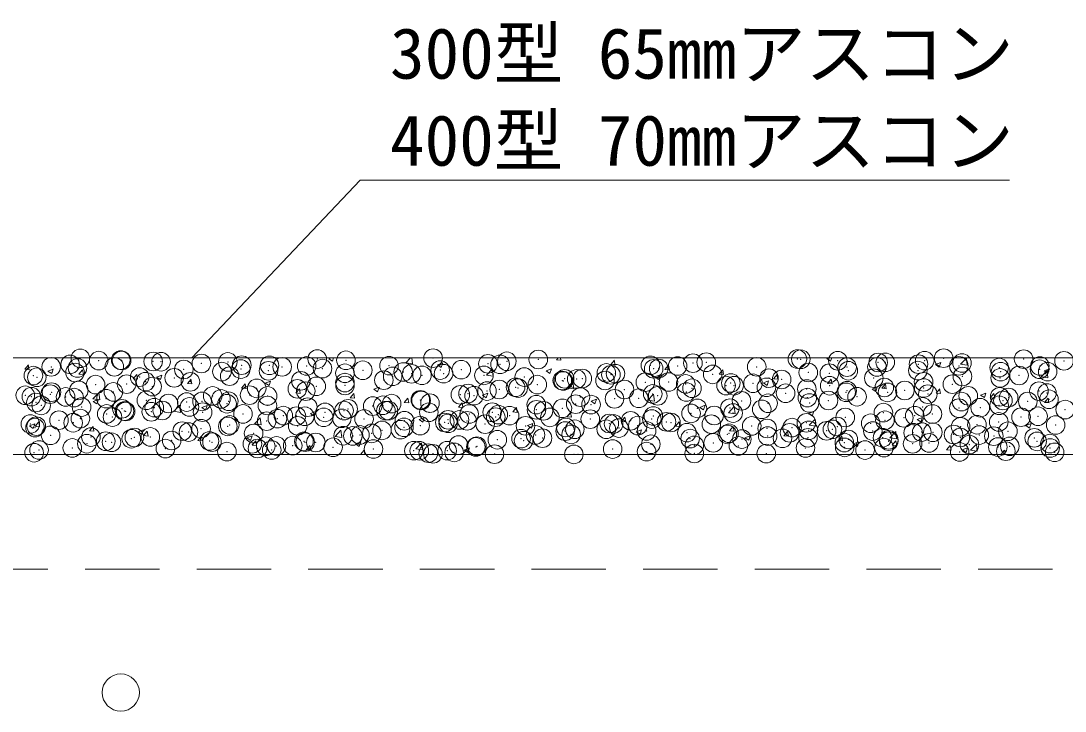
# Model space of a CAD drawing. Units: millimetres at full size, sheet at 1:25; details may follow other scales. Extents: x 18944 to 44294, y 17215 to 24678.
# Drawn here: x 22468 to 23170, y 20407 to 20871 of the extents above; entities that cross this region are included whole.
import ezdxf
from ezdxf.enums import TextEntityAlignment as Align

# ---------------------------------------------------------------- set-up
doc = ezdxf.new("R2010")
doc.units = ezdxf.units.MM
doc.header["$LTSCALE"] = 25
doc.header["$PDMODE"] = 32
doc.header["$PDSIZE"] = 12.5
doc.linetypes.add('USER2', pattern=[3, 2, -1])
for name, color, linetype, lineweight in [('ハッチング', 8, 'Continuous', 5), ('引出線', 4, 'Continuous', 9), ('本体', 2, 'Continuous', 20), ('舗装・基礎', 3, 'Continuous', 13)]:
    doc.layers.add(name, color=color, linetype=linetype, lineweight=lineweight)
doc.styles.add('ＭＳ ゴシック', font='')
doc.styles.get('ＭＳ ゴシック').set_extended_font_data('MS Gothic')

# ---------------------------------------------------------------- blocks, each defined once
blk = doc.blocks.new('filled_arrow')
at = {"color": 0, "linetype": 'Continuous', "lineweight": -2}
blk.add_solid([(7.5, 1.25), (0, 0), (7.5, -1.25)], dxfattribs=at)

msp = doc.modelspace()

# ---------------------------------------------------------------- linework, layer by layer
at = {"layer": 'ハッチング'}
for p, q in [((22675.28, 20643.55), (22676.79, 20644.13)), ((22675.28, 20643.55), (22677.81, 20641.84)), ((22677.81, 20641.84), (22678.57, 20644.13)), ((22726.98, 20640.87), (22730.11, 20644.13)), ((22731.49, 20640.17), (22731.03, 20644.13)), ((22828.29, 20642.8), (22829.41, 20644.13)), ((22828.29, 20642.8), (22831.33, 20642.53)), ((22831.3, 20642.53), (22831.01, 20644.13)), ((23009.99, 20643.66), (23011.21, 20644.13)), ((23009.99, 20643.66), (23012.52, 20641.95)), ((23012.52, 20641.95), (23013.25, 20644.13)), ((23099.76, 20639.9), (23103.72, 20644.03)), ((23104.27, 20639.2), (23103.71, 20644.03)), ((22470.97, 20636.47), (22473.42, 20639.38)), ((22470.97, 20636.46), (22474.01, 20636.2)), ((22473.98, 20636.19), (22473.4, 20639.38)), ((22486.59, 20635.3), (22490.14, 20636.66)), ((22489.11, 20633.6), (22490.14, 20636.67)), ((22507.41, 20633.28), (22509.86, 20636.2)), ((22510.42, 20633.01), (22509.83, 20636.19)), ((22726.98, 20640.88), (22731.5, 20640.18)), ((22748.29, 20639.48), (22751.85, 20640.84)), ((22748.29, 20639.48), (22750.82, 20637.78)), ((22750.82, 20637.78), (22751.85, 20640.85)), ((22781.2, 20632.46), (22785.16, 20636.58)), ((22785.71, 20631.76), (22785.15, 20636.58)), ((22821.29, 20635.41), (22824.85, 20636.78)), ((22823.82, 20633.71), (22824.85, 20636.78)), ((22864.73, 20639.61), (22867.18, 20642.53)), ((22864.73, 20639.61), (22867.77, 20639.34)), ((22867.74, 20639.34), (22867.15, 20642.52)), ((22901.17, 20636.42), (22903.62, 20639.34)), ((22901.17, 20636.42), (22904.2, 20636.16)), ((22904.18, 20636.15), (22903.59, 20639.34)), ((22937.6, 20633.23), (22940.05, 20636.15)), ((22940.61, 20632.96), (22940.03, 20636.15)), ((23083, 20639.59), (23086.55, 20640.95)), ((23083, 20639.59), (23085.52, 20637.89)), ((23085.52, 20637.89), (23086.55, 20640.96)), ((23099.75, 20639.91), (23104.27, 20639.21)), ((23156, 20635.52), (23159.56, 20636.89)), ((23158.53, 20633.82), (23159.56, 20636.89)), ((22486.59, 20635.3), (22489.11, 20633.6)), ((22507.41, 20633.28), (22510.45, 20633.01)), ((22543.85, 20630.09), (22546.3, 20633.01)), ((22543.85, 20630.09), (22546.88, 20629.82)), ((22546.86, 20629.82), (22546.27, 20633)), ((22559.59, 20631.23), (22563.15, 20632.6)), ((22559.59, 20631.23), (22562.12, 20629.53)), ((22562.12, 20629.53), (22563.15, 20632.6)), ((22580.28, 20626.9), (22582.73, 20629.82)), ((22583.29, 20626.63), (22582.71, 20629.82)), ((22781.19, 20632.47), (22785.71, 20631.77)), ((22821.3, 20635.41), (22823.82, 20633.71)), ((22894.3, 20631.34), (22897.86, 20632.71)), ((22894.3, 20631.34), (22896.83, 20629.64)), ((22896.83, 20629.64), (22897.86, 20632.71)), ((22937.6, 20633.23), (22940.64, 20632.97)), ((22974.04, 20630.05), (22976.49, 20632.97)), ((22974.04, 20630.05), (22977.08, 20629.78)), ((22977.05, 20629.78), (22976.46, 20632.96)), ((23010.48, 20626.86), (23012.93, 20629.78)), ((23013.49, 20626.59), (23012.9, 20629.77)), ((23153.97, 20631.5), (23157.93, 20635.62)), ((23153.97, 20631.51), (23158.49, 20630.81)), ((23156, 20635.52), (23158.53, 20633.82)), ((23158.49, 20630.79), (23157.92, 20635.62)), ((22580.28, 20626.9), (22583.32, 20626.64)), ((22616.72, 20623.71), (22619.17, 20626.63)), ((22616.72, 20623.71), (22619.76, 20623.45)), ((22619.73, 20623.44), (22619.14, 20626.63)), ((22632.6, 20627.16), (22636.16, 20628.53)), ((22632.6, 20627.16), (22635.13, 20625.46)), ((22635.13, 20625.46), (22636.16, 20628.53)), ((22653.16, 20620.53), (22655.61, 20623.44)), ((22656.17, 20620.26), (22655.58, 20623.44)), ((22705.6, 20623.09), (22709.16, 20624.46)), ((22705.61, 20623.09), (22708.13, 20621.39)), ((22708.13, 20621.39), (22709.16, 20624.46)), ((22835.41, 20624.05), (22839.37, 20628.18)), ((22835.41, 20624.06), (22839.93, 20623.36)), ((22839.93, 20623.35), (22839.36, 20628.18)), ((22967.31, 20627.27), (22970.86, 20628.64)), ((22967.31, 20627.27), (22969.83, 20625.57)), ((22969.83, 20625.57), (22970.86, 20628.64)), ((23010.48, 20626.86), (23013.51, 20626.59)), ((23040.31, 20623.2), (23043.87, 20624.57)), ((23040.31, 20623.21), (23042.84, 20621.5)), ((23042.84, 20621.5), (23043.87, 20624.57)), ((23046.92, 20623.67), (23049.36, 20626.59)), ((23046.92, 20623.67), (23049.95, 20623.41)), ((23049.92, 20623.4), (23049.34, 20626.58)), ((23083.35, 20620.48), (23085.8, 20623.4)), ((23086.36, 20620.21), (23085.77, 20623.4)), ((22516.85, 20616.61), (22520.81, 20620.73)), ((22516.85, 20616.62), (22521.37, 20615.92)), ((22516.91, 20614.85), (22520.47, 20616.21)), ((22516.91, 20614.85), (22519.44, 20613.14)), ((22519.44, 20613.14), (22520.47, 20616.21)), ((22521.37, 20615.91), (22520.8, 20620.73)), ((22653.16, 20620.53), (22656.19, 20620.26)), ((22689.59, 20617.34), (22692.04, 20620.26)), ((22689.59, 20617.34), (22692.63, 20617.07)), ((22692.6, 20617.07), (22692.02, 20620.25)), ((22726.03, 20614.15), (22728.48, 20617.07)), ((22729.04, 20613.88), (22728.45, 20617.06)), ((22778.61, 20619.03), (22782.17, 20620.39)), ((22778.61, 20619.03), (22781.14, 20617.32)), ((22781.14, 20617.32), (22782.17, 20620.39)), ((22851.62, 20614.96), (22855.17, 20616.32)), ((22851.62, 20614.96), (22854.14, 20613.25)), ((22854.14, 20613.25), (22855.17, 20616.32)), ((22889.63, 20615.64), (22893.59, 20619.77)), ((22889.63, 20615.65), (22894.14, 20614.95)), ((22894.14, 20614.94), (22893.58, 20619.77)), ((23083.35, 20620.48), (23086.39, 20620.22)), ((23113.32, 20619.14), (23116.88, 20620.5)), ((23113.32, 20619.14), (23115.85, 20617.43)), ((23115.85, 20617.43), (23116.88, 20620.5)), ((23119.79, 20617.3), (23122.24, 20620.21)), ((23119.79, 20617.3), (23122.83, 20617.03)), ((23122.8, 20617.02), (23122.21, 20620.21)), ((23156.23, 20614.11), (23158.68, 20617.03)), ((23159.23, 20613.84), (23158.65, 20617.02)), ((22571.07, 20608.2), (22575.03, 20612.32)), ((22571.07, 20608.21), (22575.58, 20607.51)), ((22575.58, 20607.5), (22575.02, 20612.32)), ((22589.92, 20610.78), (22593.47, 20612.14)), ((22589.92, 20610.78), (22592.44, 20609.07)), ((22592.44, 20609.07), (22593.47, 20612.14)), ((22662.92, 20606.71), (22666.48, 20608.07)), ((22665.45, 20605.01), (22666.48, 20608.08)), ((22726.03, 20614.15), (22729.07, 20613.88)), ((22762.47, 20610.96), (22764.92, 20613.88)), ((22762.47, 20610.96), (22765.5, 20610.7)), ((22765.48, 20610.69), (22764.89, 20613.88)), ((22798.91, 20607.77), (22801.35, 20610.69)), ((22798.91, 20607.77), (22801.94, 20607.51)), ((22801.91, 20607.5), (22801.33, 20610.69)), ((22924.62, 20610.89), (22928.18, 20612.25)), ((22924.62, 20610.89), (22927.15, 20609.19)), ((22927.15, 20609.19), (22928.18, 20612.26)), ((22943.85, 20607.24), (22947.8, 20611.36)), ((22948.36, 20606.53), (22947.8, 20611.36)), ((22997.63, 20606.82), (23001.19, 20608.19)), ((23000.16, 20605.12), (23001.19, 20608.19)), ((23156.23, 20614.11), (23159.26, 20613.84)), ((22478.02, 20598.25), (22480.47, 20601.17)), ((22481.03, 20597.98), (22480.44, 20601.17)), ((22625.29, 20599.79), (22629.24, 20603.92)), ((22629.8, 20599.09), (22629.24, 20603.92)), ((22662.92, 20606.71), (22665.45, 20605.01)), ((22735.93, 20602.64), (22739.48, 20604.01)), ((22735.93, 20602.64), (22738.46, 20600.94)), ((22738.45, 20600.94), (22739.48, 20604.01)), ((22835.34, 20604.59), (22837.79, 20607.51)), ((22835.34, 20604.59), (22838.38, 20604.32)), ((22838.35, 20604.32), (22837.76, 20607.5)), ((22871.78, 20601.4), (22874.23, 20604.32)), ((22871.78, 20601.4), (22874.82, 20601.13)), ((22874.79, 20601.13), (22874.2, 20604.31)), ((22908.22, 20598.21), (22910.67, 20601.13)), ((22911.22, 20597.94), (22910.64, 20601.12)), ((22943.84, 20607.25), (22948.36, 20606.55)), ((22997.63, 20606.82), (23000.16, 20605.12)), ((22998.06, 20598.83), (23002.02, 20602.95)), ((23002.57, 20598.13), (23002.01, 20602.95)), ((23070.64, 20602.75), (23074.19, 20604.12)), ((23070.64, 20602.75), (23073.16, 20601.05)), ((23073.16, 20601.05), (23074.19, 20604.12)), ((22474.23, 20598.46), (22477.78, 20599.83)), ((22474.23, 20598.46), (22476.75, 20596.76)), ((22476.75, 20596.76), (22477.78, 20599.83)), ((22478.02, 20598.25), (22481.06, 20597.99)), ((22514.46, 20595.07), (22516.91, 20597.98)), ((22514.46, 20595.07), (22517.49, 20594.8)), ((22517.47, 20594.8), (22516.88, 20597.98)), ((22547.23, 20594.39), (22550.79, 20595.76)), ((22547.23, 20594.39), (22549.76, 20592.69)), ((22549.76, 20592.69), (22550.79, 20595.76)), ((22550.9, 20591.88), (22553.34, 20594.8)), ((22553.9, 20591.61), (22553.32, 20594.79)), ((22625.28, 20599.8), (22629.8, 20599.1)), ((22679.5, 20591.38), (22683.46, 20595.51)), ((22684.01, 20590.68), (22683.45, 20595.51)), ((22808.93, 20598.57), (22812.49, 20599.94)), ((22808.93, 20598.57), (22811.46, 20596.87)), ((22811.46, 20596.87), (22812.49, 20599.94)), ((22881.94, 20594.5), (22885.5, 20595.87)), ((22881.94, 20594.5), (22884.47, 20592.8)), ((22884.47, 20592.8), (22885.5, 20595.87)), ((22908.22, 20598.21), (22911.25, 20597.95)), ((22944.65, 20595.02), (22947.1, 20597.94)), ((22944.65, 20595.02), (22947.69, 20594.76)), ((22947.66, 20594.75), (22947.07, 20597.94)), ((22981.09, 20591.84), (22983.54, 20594.75)), ((22984.1, 20591.56), (22983.51, 20594.75)), ((22998.06, 20598.84), (23002.58, 20598.14)), ((23052.28, 20590.42), (23056.23, 20594.54)), ((23056.79, 20589.72), (23056.23, 20594.54)), ((23143.64, 20598.68), (23147.2, 20600.05)), ((23143.64, 20598.68), (23146.17, 20596.98)), ((23146.17, 20596.98), (23147.2, 20600.05)), ((22550.9, 20591.88), (22553.93, 20591.61)), ((22587.33, 20588.69), (22589.78, 20591.61)), ((22587.33, 20588.69), (22590.37, 20588.42)), ((22590.34, 20588.42), (22589.75, 20591.6)), ((22620.24, 20590.32), (22623.8, 20591.69)), ((22620.24, 20590.33), (22622.77, 20588.62)), ((22622.77, 20588.62), (22623.8, 20591.69)), ((22623.77, 20585.5), (22626.22, 20588.42)), ((22626.78, 20585.23), (22626.19, 20588.42)), ((22679.5, 20591.39), (22684.02, 20590.69)), ((22693.24, 20586.26), (22696.8, 20587.62)), ((22695.77, 20584.55), (22696.8, 20587.62)), ((22733.72, 20582.98), (22737.67, 20587.1)), ((22738.23, 20582.27), (22737.67, 20587.1)), ((22954.95, 20590.44), (22958.5, 20591.8)), ((22954.95, 20590.44), (22957.47, 20588.73)), ((22957.47, 20588.73), (22958.5, 20591.8)), ((22981.09, 20591.84), (22984.13, 20591.57)), ((23017.53, 20588.65), (23019.98, 20591.57)), ((23017.53, 20588.65), (23020.56, 20588.38)), ((23020.53, 20588.38), (23019.95, 20591.56)), ((23027.95, 20586.37), (23031.51, 20587.73)), ((23030.48, 20584.66), (23031.51, 20587.73)), ((23052.27, 20590.43), (23056.79, 20589.73)), ((23053.96, 20585.46), (23056.41, 20588.38)), ((23056.97, 20585.19), (23056.38, 20588.37)), ((22623.77, 20585.5), (22626.81, 20585.24)), ((22660.21, 20582.31), (22662.66, 20585.23)), ((22660.21, 20582.31), (22663.24, 20582.05)), ((22663.22, 20582.04), (22662.63, 20585.23)), ((22693.25, 20586.26), (22695.77, 20584.55)), ((22696.64, 20579.13), (22699.09, 20582.05)), ((22699.6, 20579.13), (22699.06, 20582.04)), ((22733.71, 20582.99), (22738.23, 20582.29)), ((22766.25, 20582.19), (22769.81, 20583.55)), ((22766.25, 20582.19), (22768.78, 20580.48)), ((22768.78, 20580.48), (22769.81, 20583.55)), ((23027.95, 20586.37), (23030.48, 20584.66)), ((23053.96, 20585.46), (23057, 20585.19)), ((23090.4, 20582.27), (23092.85, 20585.19)), ((23090.4, 20582.27), (23093.44, 20582.01)), ((23093.41, 20582), (23092.82, 20585.19)), ((23100.96, 20582.3), (23104.52, 20583.66)), ((23100.96, 20582.3), (23103.49, 20580.6)), ((23103.49, 20580.6), (23104.52, 20583.67)), ((23106.49, 20582.01), (23110.45, 20586.13)), ((23106.49, 20582.02), (23111.01, 20581.32)), ((23111, 20581.31), (23110.44, 20586.13)), ((23126.87, 20579.13), (23129.29, 20582)), ((23129.79, 20579.13), (23129.26, 20582)), ((22507.46, 20579.13), (22508.11, 20579.37)), ((22508.02, 20579.13), (22508.11, 20579.38)), ((22696.64, 20579.13), (22696.65, 20579.13)), ((22841.88, 20579.13), (22842.81, 20579.48)), ((22842.69, 20579.13), (22842.81, 20579.49))]:
    msp.add_line(p, q, dxfattribs=at)
for p in [(22508.36, 20643.83), (22745.4, 20643.98), (23088.44, 20643.94), (22488.78, 20638.1), (22501.49, 20639.77), (22506.44, 20637.32), (22520.73, 20642.31), (22531.18, 20638.15), (22535.48, 20642.68), (22536.07, 20642.4), (22557.27, 20641.73), (22562.6, 20641.54), (22589.72, 20640.39), (22607.49, 20641.42), (22616.21, 20636.6), (22616.83, 20639.24), (22635.45, 20639.13), (22643.95, 20638.1), (22660.44, 20638.71), (22667.53, 20643.36), (22671.07, 20636.95), (22686.82, 20642.52), (22715.77, 20638.9), (22782.25, 20640.18), (22790.41, 20639.82), (22794.96, 20641.86), (22816.07, 20643.07), (22891.43, 20639.1), (22893.58, 20636.8), (22896.96, 20637.01), (22909.68, 20638.68), (22919.97, 20640.61), (22928.92, 20641.22), (22962.85, 20638.12), (22990.19, 20643.35), (22992.48, 20643.2), (23017.31, 20642.2), (23023.56, 20637.91), (23043.63, 20638.04), (23044.42, 20641.06), (23049.22, 20641.16), (23071.54, 20639.91), (23075.72, 20642.26), (23098.66, 20638.77), (23100.76, 20640.68), (23125.78, 20637.62), (23142.19, 20643.3), (23152.9, 20636.47), (23153.11, 20638.7), (23169.3, 20642.15), (22476.82, 20632.23), (22479.14, 20631.09), (22504.8, 20634.34), (22548.24, 20631.25), (22571.41, 20630.7), (22577.87, 20636.33), (22603.49, 20634.93), (22608.69, 20631.88), (22634.78, 20635.46), (22686.14, 20633.81), (22698.19, 20635.81), (22718.21, 20631.75), (22725.31, 20634.66), (22730.93, 20633.43), (22737.94, 20632.43), (22750.16, 20635.96), (22752.42, 20633.52), (22764.33, 20636.24), (22779.54, 20632.37), (22806.66, 20631.22), (22833.78, 20630.08), (22841.84, 20629.97), (22845.64, 20630.25), (22861.8, 20634.01), (22864.88, 20632.78), (22867.92, 20633.55), (22933.23, 20633.03), (22971.09, 20630.53), (22979.6, 20629.61), (22997.47, 20634.33), (23011.68, 20633.83), (23024.4, 20635.51), (23041.5, 20630.51), (23071.13, 20635.59), (23101.07, 20631.64), (23126.39, 20630.66), (23126.73, 20634.89), (23139.11, 20632.33), (23158.35, 20634.87), (22518.61, 20626.16), (22539.45, 20626.49), (22552.17, 20628.17), (22556.65, 20624.82), (22582.31, 20628.07), (22626.89, 20623.64), (22654.17, 20623.32), (22656.52, 20628.73), (22666.89, 20624.99), (22686.13, 20627.53), (22686.2, 20625.61), (22712.28, 20629.18), (22789.79, 20622.91), (22800.84, 20624.35), (22802.55, 20623.84), (22815.45, 20626.16), (22832.18, 20628.93), (22832.92, 20628.58), (22860.9, 20628.93), (22873.97, 20622.86), (22888.02, 20627.79), (22903.6, 20627.95), (22915.13, 20626.64), (22919.35, 20623.7), (22942.25, 20625.5), (22945.43, 20627.27), (22947.64, 20625.4), (22960.36, 20627.08), (22969.37, 20624.35), (22996.49, 20623.2), (23011.88, 20625.42), (23048.6, 20624.25), (23074.98, 20628.06), (23075.07, 20623.9), (23094.31, 20626.44), (22471.35, 20619.02), (22475.41, 20618.06), (22488.13, 20619.74), (22488.99, 20621.08), (22498.47, 20617.87), (22504.18, 20617.43), (22507.37, 20622.27), (22525.59, 20616.72), (22530.57, 20621.24), (22552.71, 20615.58), (22597.27, 20618.56), (22602.85, 20616.56), (22622.09, 20619.1), (22634.16, 20618.54), (22659.82, 20621.8), (22736.8, 20615.92), (22737.33, 20615.52), (22763.71, 20619.33), (22768.88, 20620.15), (22772.92, 20618.76), (22781.6, 20621.82), (22844.35, 20617.77), (22867.3, 20616.64), (22883.6, 20616.97), (22892.96, 20619.89), (22896.32, 20618.65), (22915.56, 20621.18), (22982.25, 20620.34), (22996.86, 20617.42), (23011.03, 20615.47), (23022.94, 20621), (23023.61, 20622.06), (23030.27, 20618.01), (23050.72, 20620.91), (23062.35, 20622.23), (23077.84, 20619.77), (23104.96, 20618.62), (23126.11, 20617.98), (23128.28, 20615.45), (23132.08, 20617.48), (23152.49, 20621.79), (23157.91, 20620.54), (23159.2, 20616.33), (22478.52, 20614.18), (22482.06, 20612.19), (22509.18, 20611.05), (22536.3, 20609.9), (22538.01, 20608.39), (22558.05, 20610.67), (22563.42, 20608.75), (22567.64, 20613.47), (22579.82, 20614.43), (22581.69, 20611.16), (22590.13, 20614.89), (22606.94, 20613.29), (22608.08, 20614.97), (22634.06, 20612.14), (22661.18, 20610.99), (22685.58, 20608.69), (22688.3, 20609.85), (22704.84, 20611.72), (22711.67, 20612.27), (22713.67, 20608.59), (22715.41, 20608.7), (22717.56, 20613.39), (22743.3, 20613.67), (22814.72, 20612.69), (22814.84, 20609.25), (22819.56, 20608.54), (22832.28, 20610.22), (22841.22, 20613.06), (22851.52, 20612.75), (22923, 20610.17), (22944.81, 20610.36), (22952.63, 20615.25), (22966.23, 20609.57), (22970.47, 20613.62), (22998.31, 20613.8), (23074.37, 20611.15), (23098.66, 20610.37), (23100.45, 20614.73), (23113.03, 20610.62), (23125.75, 20612.3), (23144.99, 20614.83), (23170.08, 20609.39), (22494.01, 20602.23), (22508.39, 20603.3), (22526.09, 20606.46), (22529.95, 20604.33), (22538.81, 20608.13), (22556.03, 20607.91), (22590.53, 20607.61), (22617.65, 20606.46), (22633.54, 20601.63), (22640.8, 20603.28), (22644.77, 20605.32), (22653.52, 20604.96), (22659.2, 20604.89), (22671.89, 20604.17), (22672.76, 20607.49), (22684.05, 20603.5), (22699.01, 20603.03), (22726.13, 20601.88), (22742.53, 20607.56), (22755.47, 20602.52), (22763.09, 20602.42), (22768.24, 20601.78), (22769.65, 20606.41), (22785.1, 20607.6), (22787.48, 20604.32), (22789.18, 20606), (22796.77, 20605.27), (22823.89, 20604.12), (22851, 20602.97), (22878.12, 20601.83), (22892.34, 20602.98), (22893.37, 20605.08), (22918.73, 20606.79), (22934.27, 20605.37), (22946.99, 20607.04), (23022.32, 20604.09), (23047.98, 20607.34), (23048.99, 20602.19), (23061.71, 20603.87), (23069.03, 20605.28), (23080.95, 20606.4), (23140.46, 20604.3), (23151.87, 20604.88), (22474.77, 20599.7), (22477.9, 20597.27), (22478.76, 20598.22), (22503.56, 20600.52), (22576.76, 20594.85), (22589.48, 20596.53), (22607.46, 20598.06), (22608.72, 20599.06), (22654.42, 20598.42), (22711.05, 20595.36), (22723.44, 20595.89), (22725.84, 20597.43), (22736.71, 20598.61), (22753.24, 20600.73), (22755.52, 20600.11), (22780.36, 20599.59), (22807.48, 20598.44), (22834.12, 20594.91), (22834.6, 20597.3), (22840.6, 20596.15), (22861.72, 20596.15), (22863.75, 20600), (22866.69, 20599.73), (22870.24, 20596.94), (22882.95, 20598.61), (22888.83, 20595.01), (22902.19, 20601.14), (22905.24, 20600.68), (22932.36, 20599.54), (22959.48, 20598.39), (22969.85, 20596.7), (22986.6, 20597.25), (22996.24, 20600.51), (22997.67, 20595.44), (23009.78, 20595.11), (23013.71, 20596.1), (23016.91, 20597.97), (23039.41, 20600.2), (23040.83, 20594.95), (23099.83, 20597.82), (23110.83, 20599.21), (23125.49, 20601.07), (23131.62, 20594.79), (23163.71, 20599.02), (22488.36, 20592.05), (22515.48, 20590.9), (22525.44, 20588.1), (22529.33, 20587.42), (22542.6, 20589.76), (22544.68, 20590.63), (22555.41, 20591), (22569.72, 20588.61), (22581.07, 20594.25), (22595.17, 20588.25), (22596.84, 20587.46), (22624.79, 20593.33), (22658.58, 20587.97), (22659.4, 20587.46), (22684.97, 20591.78), (22691.48, 20591.68), (22696.22, 20592.35), (22704.2, 20593.35), (22788.56, 20589.09), (22804.5, 20589.83), (22806.2, 20588.5), (22814.22, 20592.34), (22818.91, 20590.18), (22838.15, 20592.71), (22915.95, 20593.86), (22918.11, 20589.88), (22943.07, 20592.71), (22944.19, 20593.45), (22952.87, 20589.54), (22970.19, 20591.57), (22980.16, 20590.03), (22984.95, 20593.76), (22997.31, 20590.42), (23024.42, 20589.28), (23047.36, 20590.43), (23051.54, 20588.13), (23051.58, 20589.04), (23067.95, 20593.81), (23073.75, 20594.24), (23081.2, 20594.13), (23095.07, 20592.66), (23099.67, 20590.59), (23112.38, 20592.26), (23122.19, 20591.52), (23149.3, 20590.37), (23151.26, 20587.97), (22477.29, 20580.36), (22480.64, 20582.2), (22502.95, 20583.61), (22512.73, 20586.42), (22565.54, 20583.16), (22606.84, 20581.15), (22623.95, 20586.32), (22627.44, 20583.25), (22632.92, 20584.72), (22636.97, 20582.18), (22640.16, 20584.92), (22651.07, 20585.17), (22666.59, 20587.26), (22678.19, 20584.03), (22705.31, 20582.88), (22732.43, 20581.74), (22736.09, 20581.7), (22754.87, 20581.75), (22759.54, 20580.59), (22762.48, 20585.51), (22774.11, 20584.28), (22774.87, 20584.74), (22866.07, 20582.81), (22888.83, 20581.11), (22891.73, 20586.07), (22920.91, 20585.33), (22933.63, 20587.01), (22950.53, 20584.94), (22995.62, 20583.6), (23021.7, 20587.18), (23021.95, 20583.96), (23035.63, 20582.16), (23048.34, 20583.83), (23067.58, 20586.36), (23078.66, 20586.98), (23099.21, 20580.91), (23105.78, 20585.84), (23124.87, 20584.16), (23130.23, 20581.44), (23132.9, 20584.69), (23159.86, 20586.52), (23160.02, 20583.55), (23163.06, 20580.66), (22742.16, 20580.07), (22745.25, 20579.66), (22786.66, 20579.44), (22839.99, 20579.24), (22920.9, 20579.86), (22969.24, 20579.79)]:
    msp.add_point(p, dxfattribs=at)
at = {"layer": '引出線', "lineweight": 13}
msp.add_lwpolyline([(22583.29, 20644.13), (22696.42, 20763.55), (23132.7, 20763.55)], dxfattribs=at)
at = {"layer": '本体', "lineweight": 13}
msp.add_line((21536.54, 20579.13), (23534.54, 20579.13), dxfattribs=at)
at = {"layer": '本体', "linetype": 'USER2', "lineweight": 15}
msp.add_line((21536.54, 20502.13), (23534.54, 20502.13), dxfattribs=at)
at = {"layer": '本体', "lineweight": 9}
msp.add_circle((22535.54, 20419.13), 12.5, dxfattribs=at)
at = {"layer": '舗装・基礎'}
msp.add_line((21532.04, 20644.13), (23634.54, 20644.13), dxfattribs=at)

# ---------------------------------------------------------------- block references
at = {"layer": '引出線', "lineweight": 13, "xscale": 0.133, "yscale": 0.133, "rotation": 46.6}
msp.add_blockref('filled_arrow', (22583.29, 20644.13), dxfattribs=at)

# ---------------------------------------------------------------- texts
at = {"layer": '引出線', "style": 'ＭＳ ゴシック'}
for s, p in [('300型 65mmアスコン', (22716.42, 20821.6)), ('400型 70mmアスコン', (22716.42, 20763.1))]:
    msp.add_text(s, height=34.18, dxfattribs=at).set_placement(p, align=Align.BOTTOM_LEFT)

doc.saveas('drawing.dxf')
